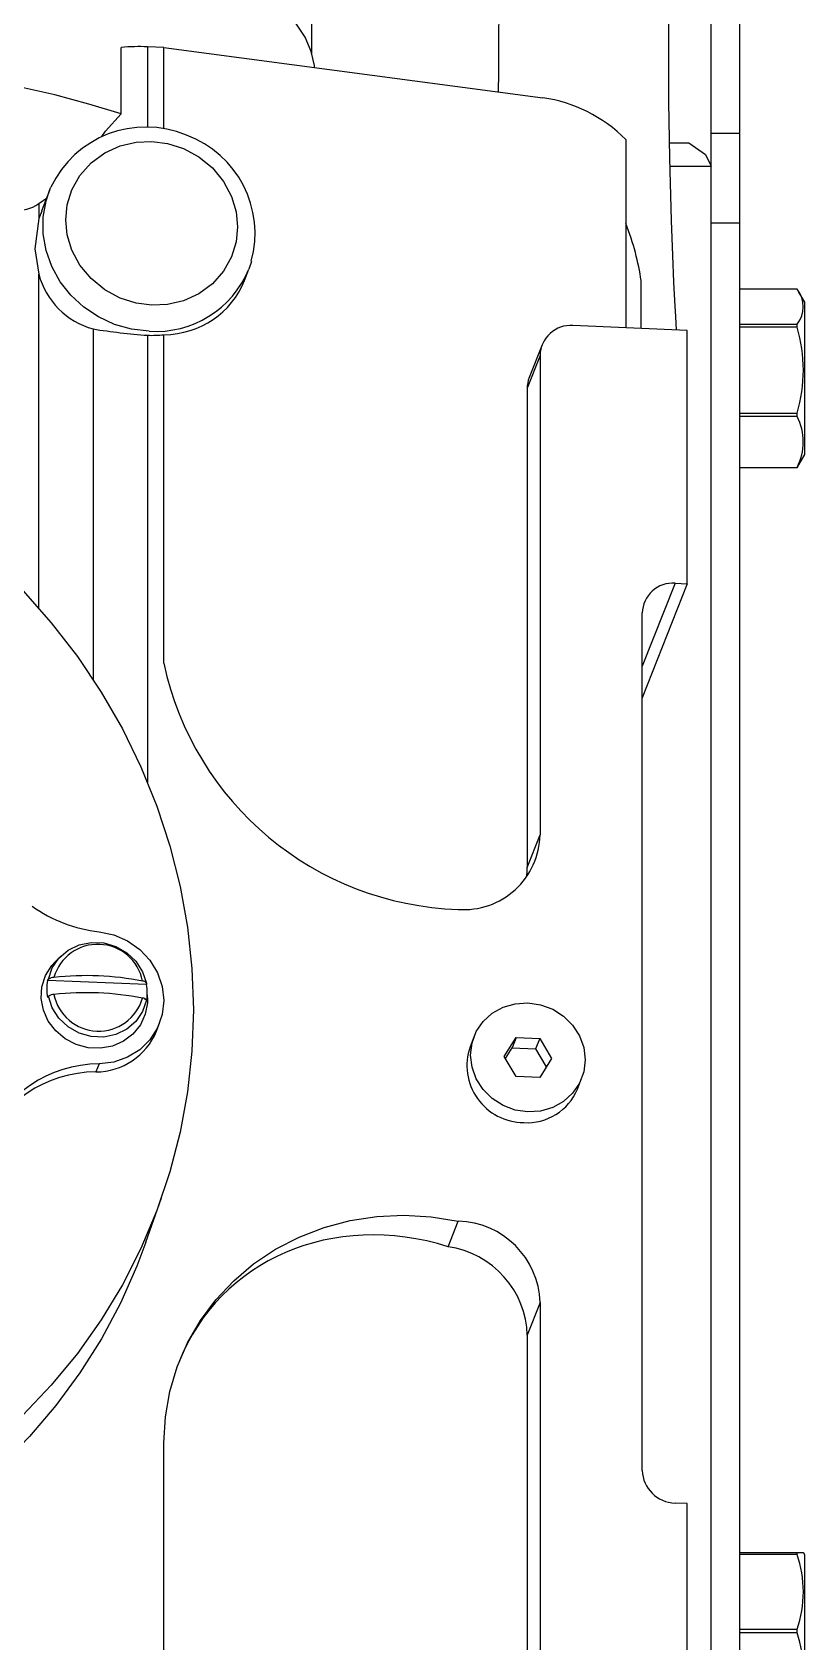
# Model space of a CAD drawing. Header units: feet. Extents: x 0.3 to 98.5, y -18.6 to 31.5.
# Drawn here: x 50.555 to 50.7327, y -6.8626 to -6.4922 of the extents above; entities that cross this region are included whole.
import ezdxf

# ---------------------------------------------------------------- set-up
doc = ezdxf.new("R2010")
doc.units = ezdxf.units.FT
doc.header["$MEASUREMENT"] = 0

msp = doc.modelspace()

# ---------------------------------------------------------------- linework, layer by layer
for p, q in [((50.61935684085834, -6.497069628165294), (50.61935684085834, -6.4544731587615)), ((50.71121568027947, -7.081257387901175), (50.71121568027947, -6.477800728890088)), ((50.71769445175288, -6.477800728890088), (50.71769445175288, -6.888551883923535)), ((50.5755022551642, -6.51093461864094), (50.5755022551642, -6.495686973303648)), ((50.58532196949305, -6.495686521925899), (50.58155971007064, -6.495530530662988)), ((50.58155971007064, -6.495530530662988), (50.58155971007064, -6.514112907380396)), ((50.58532196949305, -6.514433816835611), (50.58532196949305, -6.495686521925899)), ((50.58532196949305, -6.495686521925899), (50.6725240970421, -6.507280166625348)), ((50.69159953351357, -6.516861207062542), (50.69159953351357, -6.56018698503482)), ((50.70162785911347, -6.51762894742768), (50.70605881311006, -6.51762894742768)), ((50.71121568027947, -6.515397619020296), (50.71769445175288, -6.515397619020296)), ((50.70172105568128, -6.522966336946952), (50.71121568027947, -6.522966336946952)), ((50.55898222051207, -6.528631698401972), (50.5571367122679, -6.53331686863495)), ((50.55898222051207, -6.528631698401972), (50.55930756899434, -6.5278507890191)), ((50.55654304415084, -6.531616186523152), (50.5582886915366, -6.530392402254465)), ((50.55654304415084, -6.531616186523152), (50.55654304415084, -6.535016929742964)), ((50.55726549005249, -6.533372878288702), (50.55654304415084, -6.535016929742964)), ((50.71769445175288, -6.536119199958799), (50.71121568027947, -6.536119199958799)), ((50.60546549222211, -6.544944312040325), (50.60485845527359, -6.54670286969224)), ((50.55654304415084, -6.624669023593976), (50.55654304415084, -6.547827520481937)), ((50.60384118782567, -6.549285345551569), (50.60485845527359, -6.54670286969224)), ((50.69510539887388, -6.560332350232988), (50.69510539887388, -6.549324003037102)), ((50.73096017932738, -6.551307105307108), (50.71769445175288, -6.551307105307108)), ((50.73274733621604, -6.554326749142481), (50.73140938931429, -6.552009342710649)), ((50.73274733621604, -6.589369873338281), (50.73274733621604, -6.554326749142481)), ((50.70571421926055, -6.560772227913045), (50.67937842630366, -6.559680244509886)), ((50.71769445175288, -6.559361257003877), (50.73096017932738, -6.559361257003877)), ((50.73096017932738, -6.560047667435995), (50.73096017932738, -6.559361257003877)), ((50.56905137711073, -6.560450527828012), (50.56905137711073, -6.641146500799298)), ((50.58155971007064, -6.561902700613212), (50.58155971007064, -6.664776159080931)), ((50.58532196949305, -6.637400094223453), (50.58532196949305, -6.561781074434675)), ((50.70571421926055, -6.61907210480596), (50.70571421926055, -6.560772227913045)), ((50.73096017932738, -6.560047667435995), (50.71769445175288, -6.560047667435995)), ((50.67185387870863, -6.566543618576569), (50.66889066715459, -6.574066160846892)), ((50.67232051705174, -6.564075421788514), (50.66934131465027, -6.57163854349357)), ((50.67185387870863, -6.566543618576569), (50.67185387870863, -6.67686490192188)), ((50.66889066715459, -6.574066160846892), (50.66889066715459, -6.684387444192202)), ((50.71769445175288, -6.57981228729399), (50.73096017932738, -6.57981228729399)), ((50.73096017932738, -6.58058889996318), (50.71769445175288, -6.58058889996318)), ((50.73096017932738, -6.58058889996318), (50.73096017932738, -6.57981228729399)), ((50.73140938931429, -6.591687279770111), (50.73274733621604, -6.589369873338281)), ((50.71769445175288, -6.592299313499071), (50.73096017932738, -6.592299313499071)), ((50.73096017932738, -6.592389571798989), (50.71769445175288, -6.592389571798989)), ((50.73127719025884, -6.591610923617397), (50.73096017932738, -6.592389571798989)), ((50.73096017932738, -6.592389571798989), (50.73096017932738, -6.592299313499071)), ((50.7028925045686, -6.618955111718154), (50.69536797997371, -6.638057170851846)), ((50.70571421926055, -6.61907210480596), (50.69536797997371, -6.645337478521297)), ((50.7028925045686, -6.618955111718154), (50.70571421926055, -6.61907210480596)), ((50.69536797997371, -6.823141085330695), (50.69536797997371, -6.625818429721997)), ((50.66889066715459, -6.684387444192202), (50.67185387870863, -6.67686490192188)), ((50.56162734587812, -6.704767375299122), (50.5603306842279, -6.706053893887534)), ((50.55853669054758, -6.710373223891542), (50.55878245854498, -6.71008396550417)), ((50.58130051574143, -6.711317129517507), (50.55853669054758, -6.710373223891542)), ((50.55878245854498, -6.714008007912303), (50.55853669054758, -6.714297266299674)), ((50.58153648567914, -6.714407080468741), (50.58147702456684, -6.712877308085751)), ((50.58359433121703, -6.722071823980455), (50.58431558111141, -6.720240867637434)), ((50.65670197289217, -6.723217555836092), (50.65574034853324, -6.725658849647738)), ((50.66362293930974, -6.727857737794968), (50.66633809435245, -6.723485677094681)), ((50.66388645191525, -6.728303890200756), (50.66540051089001, -6.725865931409428)), ((50.66633809435245, -6.723485677094681), (50.66540051089001, -6.725865931409428)), ((50.66540051089001, -6.725865931409428), (50.67083084397557, -6.726091098468808)), ((50.66633809435245, -6.723485677094681), (50.67176845043815, -6.723710844154065)), ((50.67176845043815, -6.723710844154065), (50.67083084397557, -6.726091098468808)), ((50.67083084397557, -6.726091098468808), (50.67328250941289, -6.730242119197362)), ((50.67176845043815, -6.723710844154065), (50.674483628481, -6.728308015850892)), ((50.57040068608171, -6.729590522352355), (50.56967946493751, -6.731421478695381)), ((50.66633809435245, -6.732454909491796), (50.66362293930974, -6.727857737794968)), ((50.674483628481, -6.728308015850892), (50.67176845043815, -6.732680077988688)), ((50.67176845043815, -6.732680077988688), (50.66633809435245, -6.732454909491796)), ((50.68044294178947, -6.735389435558572), (50.6814046006486, -6.732948199247275)), ((50.58119737736303, -6.770576539194098), (50.5847782116801, -6.760368940439454)), ((50.6507235579673, -6.771664228758594), (50.65304260459662, -6.765777006514339)), ((50.67185387870863, -6.784495421873093), (50.66889066715459, -6.792017991456081)), ((50.67185387870863, -6.784495421873093), (50.67185387870863, -6.878672117666289)), ((50.66889066715459, -6.792017991456081), (50.66889066715459, -6.886194688686784)), ((50.58532196949305, -6.908270243312179), (50.58532196949305, -6.816784282162908)), ((50.70571421926055, -6.830745464974626), (50.7028925045686, -6.83062844601166)), ((50.70571421926055, -6.887251489063084), (50.70571421926055, -6.830745464974626)), ((50.71769445175288, -6.842041967988669), (50.73235430982144, -6.842041967988669)), ((50.73096017932738, -6.842466728826624), (50.71769445175288, -6.842466728826624)), ((50.73096017932738, -6.842466728826624), (50.73096017932738, -6.842041967988669)), ((50.73274733621604, -6.842583890102954), (50.73241444368781, -6.842007295277421)), ((50.73274733621604, -6.87762704448644), (50.73274733621604, -6.842583890102954)), ((50.71769445175288, -6.859680720831831), (50.73096017932738, -6.859680720831831)), ((50.73096017932738, -6.860530215195071), (50.73096017932738, -6.859680720831831)), ((50.73096017932738, -6.860530215195071), (50.71769445175288, -6.860530215195071))]:
    msp.add_line(p, q)
at = {"flags": 128}
for points in [[(50.61999507174691, -6.500296353762364), (50.61994774320856, -6.499865404449201), (50.61920405092743, -6.496584704710786), (50.61778663279149, -6.493327460802776), (50.61570179658916, -6.490108197313672), (50.61295889187737, -6.486941323831269), (50.60957016048076, -6.483840973941676), (50.60555071349135, -6.480820936228898), (50.60091850251853, -6.477894775025586), (50.59569426218863, -6.475075544348774), (50.58990128014357, -6.472375795087432), (50.58356542004088, -6.469807616690215), (50.57671501805322, -6.467382487664556), (50.56938064711688, -6.465111199388714), (50.56159510543168, -6.463003927987176), (50.55339307145891, -6.461070107829929), (50.5448112706723, -6.459318333781843), (50.53588798680514, -6.457756402890423), (50.52666309635038, -6.456391380511208), (50.51717776380882, -6.455229314243551), (50.5074743956888, -6.454275347493791), (50.49759632425437, -6.453533831600931), (50.48758761202399, -6.45300798802211)], [(50.70327292688643, -6.560671004296315), (50.70307810994946, -6.557695842731958), (50.70286068387472, -6.553928635404382), (50.70263891077352, -6.549711434647618), (50.7023546807918, -6.543565443576751), (50.70204733566922, -6.535473764276333), (50.70167448614755, -6.521180933818973), (50.70150408385933, -6.508205084198122), (50.70147090615719, -6.4966451232039), (50.70150261185037, -6.489236011874684)], [(50.5755022551642, -6.51093461864094), (50.56808424421825, -6.508689217022814), (50.56022027780522, -6.50660963779), (50.55194550588926, -6.504705263562158)], [(50.57104812852639, -6.516181805923134), (50.5719184768292, -6.514907946036852), (50.5755022551642, -6.51093461864094)], [(50.58252136892977, -6.554976819353184), (50.5789272750319, -6.554513370842017), (50.57525080613218, -6.553352887271503), (50.57171295332701, -6.55145840454143), (50.56855470058461, -6.548880958525247), (50.56598914420338, -6.545762862590029), (50.56415632628651, -6.542313173634509), (50.56309927434619, -6.538763505944841), (50.56276952133708, -6.535322465042006), (50.56309927434619, -6.531908835993685), (50.56415632628651, -6.528446827588104), (50.56598914420338, -6.525149116371038), (50.56855470058461, -6.522243753044444), (50.57171295332701, -6.51992821249898), (50.57525080613218, -6.51832711380642), (50.5789272750319, -6.517471545968673), (50.58252136892977, -6.517306117460761)], [(50.58252136892977, -6.517306117460761), (50.58611548582774, -6.517769622034772), (50.58979192022726, -6.518930048104933), (50.59332977878249, -6.520824530835005), (50.59648803152486, -6.523401976851188), (50.59905358215607, -6.526520072786404), (50.60088640582296, -6.529969761741929), (50.6019434577633, -6.533519485494436), (50.60227321077241, -6.53696047033443), (50.6019434577633, -6.540374155445592), (50.60088640582296, -6.543836165288687), (50.59905358215607, -6.547133875068239), (50.59648803152486, -6.550039182331995), (50.59332977878249, -6.552354722877455), (50.58979192022726, -6.553955821570021), (50.58611548582774, -6.554811389407762), (50.58252136892977, -6.554976819353184)], [(50.70605881311006, -6.51762894742768), (50.70988999820244, -6.520297613437139), (50.71121568027947, -6.522966336946952)], [(50.58192035226793, -6.560987223160451), (50.57789522999393, -6.560502298268435), (50.57397991613898, -6.559394433268512), (50.57028120610375, -6.557693976845593), (50.56689996700277, -6.555447160718845), (50.5639284466481, -6.552715421137593), (50.56144770903364, -6.549573190867834), (50.55952541482162, -6.546106208681946), (50.55821396983134, -6.54240902959353), (50.55754920253108, -6.538582479029392), (50.55754920253108, -6.534731004938399), (50.55821396983134, -6.530959615897844), (50.55898222051207, -6.528631698401972)], [(50.55654304415084, -6.535016929742964), (50.55561513224733, -6.542002438866286), (50.55654304415084, -6.547827520481937)], [(50.55286971477022, -6.620621431620593), (50.55941198388051, -6.628047498365614), (50.56542696327816, -6.635860827095113), (50.57088662729242, -6.64402490508664), (50.57576551476816, -6.652501697295948), (50.58004090156693, -6.661251640606991), (50.58369281206704, -6.670233987396506), (50.58670425491495, -6.6794068529718), (50.58906117127501, -6.688727459947247), (50.59075258433033, -6.698152340933001), (50.59177058778275, -6.707637584349028), (50.5921104608535, -6.717138933613187), (50.59177058778275, -6.726612081830522), (50.59075258433033, -6.736012887419594), (50.58906117127501, -6.745297519300854), (50.58670425491495, -6.754422658147861), (50.58369281206704, -6.763345799701652), (50.58004090156693, -6.77202529358347), (50.57576551476816, -6.780420728547087), (50.57088662729242, -6.788492908041198), (50.56542696327816, -6.796204221086647), (50.55941198388051, -6.803518694026758), (50.55286971477022, -6.810402272279044)], [(50.57040068608171, -6.699165255604418), (50.57377489288984, -6.699874558363506), (50.5769443697006, -6.701247886668328), (50.57976360037741, -6.703222116634278), (50.58210307688121, -6.705706702459688), (50.58385535980739, -6.708587367948304), (50.5849399946658, -6.711731972982536), (50.58530716315286, -6.714995997619358), (50.5849399946658, -6.71822956144559), (50.58385535980739, -6.721284188494108), (50.58210307688121, -6.724019544847392), (50.57976360037741, -6.726310105803162), (50.5769443697006, -6.728050578157394), (50.57377489288984, -6.729161042173152), (50.57040068608171, -6.729590522352355)], [(50.55878245854498, -6.71008396550417), (50.55965430760693, -6.707499566258123), (50.56118559943666, -6.705233591014647), (50.56327902619136, -6.703429989025787), (50.56580162406087, -6.702203436115232), (50.56859313381878, -6.701631757569647), (50.57147619563449, -6.701751292172938), (50.57426770539242, -6.702554470003987), (50.57679029751188, -6.70399025231432), (50.57888372426657, -6.705967421985681), (50.58041502759639, -6.708360392502907), (50.5812868709083, -6.711017076876866)], [(50.58153648567914, -6.714407080468741), (50.5815242208544, -6.715517094544257), (50.58103124160081, -6.71816281360141), (50.57990675899964, -6.72060201727532), (50.5782114186704, -6.722703298577864), (50.57603660016981, -6.724353340131119), (50.57349956971237, -6.725463183143093), (50.5707370861313, -6.725972976936628), (50.56789806958393, -6.725855249281848), (50.56513558600287, -6.725116389905176), (50.5625985497954, -6.723796130111188), (50.56042374279488, -6.721965738709107), (50.55872840246565, -6.719723897800174), (50.55760391986447, -6.717191382557745), (50.55711093486083, -6.714504800876627), (50.55727600111655, -6.711808950139039), (50.55809025782759, -6.709249192668125), (50.55950975747622, -6.706963437304134), (50.5603306842279, -6.706053893887534)], [(50.5812868709083, -6.711017076876866), (50.58128915942223, -6.711067038931272), (50.58130051574143, -6.711317129517507)], [(50.5812868709083, -6.714941119284996), (50.58041502759639, -6.717525573156379), (50.57888372426657, -6.719791549837362), (50.57679029751188, -6.721595092888363), (50.57426770539242, -6.722821703299273), (50.57147619563449, -6.723393381844852), (50.56859313381878, -6.723273789741212), (50.56580162406087, -6.722470613347669), (50.56327902619136, -6.721034887100179), (50.56118559943666, -6.719057720303836), (50.55965430760693, -6.716664746911595), (50.55878245854498, -6.714008007912303)], [(50.58130051574143, -6.715241173363145), (50.58128915942223, -6.714991081339404), (50.5812868709083, -6.714941119284996)], [(50.6690532723953, -6.740639788235052), (50.66612315229287, -6.740203468389176), (50.66333995708561, -6.739159355465175), (50.66084321137361, -6.737559839469755), (50.65875820842025, -6.735485121891561), (50.65718940911199, -6.733039193551683), (50.65621552567837, -6.7303447558852), (50.65588537591685, -6.727536885840102), (50.65621552567837, -6.724756427649522), (50.65718940911199, -6.72214269603726), (50.65875820842025, -6.719826928365414), (50.66084321137361, -6.717925098528077), (50.66333995708561, -6.716532608231509), (50.66612315229287, -6.715719316088842), (50.6690532723953, -6.715525968285823)], [(50.6690532723953, -6.715525968285823), (50.67198342124789, -6.715962286694193), (50.67476661645516, -6.717006399618194), (50.67726335641713, -6.718605914176106), (50.67934835937048, -6.720680633191808), (50.68091712992858, -6.723126561531691), (50.68189104211237, -6.725820999198172), (50.68222116312369, -6.728628869243266), (50.68189104211237, -6.731409383496688), (50.68091712992858, -6.734023057608598), (50.67934835937048, -6.736338825280447), (50.67726335641713, -6.73824065511778), (50.67476661645516, -6.739633145414347), (50.67198342124789, -6.740446438994526), (50.6690532723953, -6.740639788235052)], [(50.58532196949305, -6.816784282162908), (50.58566565483704, -6.810819121068789), (50.58669253059352, -6.804953909958641), (50.58839036068794, -6.799258934385692), (50.59073873824597, -6.793802404140527), (50.59370958009651, -6.788649718684104), (50.59726724177238, -6.783862560079735), (50.60136917301433, -6.779498299301975), (50.60596617652266, -6.77560921279432), (50.61100323021205, -6.772241898840687), (50.61641994146461, -6.769436714061952), (50.62215145563518, -6.767227228600152), (50.62812908280524, -6.765639948679285), (50.63428123503866, -6.764693837914885), (50.64053418538619, -6.764400284251341), (50.64681305114162, -6.764762790897501), (50.65304260459662, -6.765777006514339)], [(50.58119737736303, -6.770576539194098), (50.57910637712313, -6.776127594265182), (50.57532736209862, -6.784614815600525), (50.57094826766797, -6.792815715378898), (50.56598889695186, -6.800693274874741), (50.56047160608649, -6.808211974684149), (50.55442130422365, -6.815337817724988), (50.54786530402971, -6.822038730301839), (50.54083316643479, -6.828284418355134), (50.53335666038246, -6.834046708150709), (50.52546948682803, -6.839299602342676), (50.51720726723857, -6.844019390661572), (50.50860726759109, -6.848184766352583), (50.49970828337198, -6.851776964176373), (50.49055050732612, -6.854779763284119), (50.48117524770519, -6.857179602218194), (50.47162481326696, -6.85896565510013), (50.46194232352417, -6.860129840255697), (50.45217140974263, -6.860666930903042), (50.44235621494131, -6.86057452496504)]]:
    msp.add_lwpolyline(points, dxfattribs=at)
for centre, radius, start, end in [((52.98459685962754, -6.508910916811068), 2.322350089749792, 176.4416213746552, 179.9260620076393), ((50.57968418089354, -6.540260796379927), 0.04476956736798006, 87.59900730136633, 95.35981300667184), ((50.5811609508911, -6.538118643828367), 0.02412878929048866, 67.21493807405287, 154.7779837090504), ((50.58222009584418, -6.538471901543176), 0.02407005877525451, 344.5597205668018, 69.86596420868186), ((50.55177019307115, -6.524842410939867), 0.00828638411091796, 221.2197067524372, 305.1688089157934), ((50.57373154912576, -6.54330401679645), 0.01777376975598819, 194.744224064682, 254.7328952933466), ((50.58341845489545, -6.537833489528504), 0.02320214759827997, 266.2979912759142, 337.5259193909303), ((50.72606947552963, -6.555334182592999), 0.006335324736054059, 320.5314818088386, 39.46851819116101), ((50.6788637349178, -6.566672367611003), 0.007011040210988322, 85.79004163852926, 178.9477759849338), ((50.59062438729927, -6.429227320882921), 0.1329846790445659, 260.6641208847813, 266.0914987915943), ((50.58262054553401, -6.536467854770555), 0.02545695951665586, 267.6116926492177, 276.0915437028182), ((50.69823674145231, -6.569929976646238), 0.03418308917627666, 343.1959554420417, 16.80404455795819), ((50.7196821698635, -6.58644410744988), 0.01270735561762851, 332.5630030960028, 27.43699690399716), ((50.70237788218316, -6.625947288007096), 0.007011087394944912, 85.79067192955154, 178.9468902063079), ((50.6553016381103, -6.622513423147986), 0.07154555674171281, 192.0094252596139, 268.190597942558), ((50.6543291519352, -6.676542904272535), 0.01752768360019604, 265.7906507420777, 358.9473729918103), ((50.57382543569779, -6.667094139078758), 0.03225345711058503, 234.3630558861091, 263.9047038957239), ((50.57011612259795, -6.712542579858846), 0.01048424920836767, 11.19383683766, 164.0575290212809), ((50.56887912906127, -6.712335245095607), 0.01052689891399189, 169.258299257062, 190.7417007429378), ((50.56006523386058, -6.711826101056031), 0.002163461386979264, 90.79760509284348, 126.36519060768), ((50.56738201543976, -6.778482958115776), 0.069211156873731, 79.15783226267803, 96.09353356339955), ((50.58037536385473, -6.711576420159792), 0.001069440649858345, 31.53531322113598, 88.63069890048479), ((50.57095807722775, -6.71327915215908), 0.01052689891406187, 349.2582992570619, 10.74170074293805), ((50.56005569455246, -6.715721752666187), 0.002134960374116323, 90.55209828408579, 126.6106973791643), ((50.56738201543976, -6.782407000523905), 0.06921115687382871, 79.15783226267803, 96.09353356339955), ((50.57031992108963, -6.711551571383396), 0.01048425506000674, 191.1939693240931, 344.0573964714072), ((50.58041660885603, -6.715428781193689), 0.0009975773103869585, 29.26476506477813, 90.90124711481833), ((50.56964369396955, -6.71633884067594), 0.01508268152350581, 270.1358694519557, 337.6598933891539), ((50.66815467417039, -6.729947100712394), 0.01313410323314724, 160.9436764556541, 269.7250319636365), ((50.57051261626367, -6.75804580409771), 0.02845550133729655, 90.22537121066566, 157.7205821868324), ((50.56979138936943, -6.759876760440735), 0.02845550133729932, 90.22537121066566, 157.7205821868324), ((50.66889742919578, -6.730612250389971), 0.01249481157658138, 266.3024448776635, 337.521696645819), ((50.65254908483973, -6.785084475587039), 0.01931377746636761, 1.747750385094389, 88.5357808298623), ((50.70308996652168, -6.822905391394674), 0.007725578018428039, 181.7482644927815, 268.5353960795368), ((50.7062949497988, -6.851073724829227), 0.02612382152140115, 340.7634364038477, 19.23656359615228), ((50.70595536422978, -6.869137209760167), 0.02644467847305226, 341.0058421243099, 18.99415787568995)]:
    msp.add_arc(centre, radius, start, end)
for centre, major_axis, ratio, start_param, end_param in [((50.67252409129205, -6.535981630370623), (0.02214180828863197, -0.02153893503405849), 0.8743336139999999, 1.559758441205234, 2.275596501430304), ((50.67210923201443, -6.537034809662361), (-0.01700467830251524, 0.03292813487051341), 0.4897523761, 4.094448046321149, 4.489210922241028), ((50.5816885626057, -6.53825568585083), (0.01799021923451314, -0.01750038471517251), 0.874333614, 5.571648753504284, 6.633961009356852), ((50.67615750967951, -6.575032303295837), (0.005535452072156624, -0.00538473375851462), 0.8743336140000002, 3.492368355767417, 3.846392828225413), ((50.65072356371732, -6.681972124726309), (0.01383863018039429, -0.01346183439628655), 0.8743336140000002, 0.5795715255375312, 0.70480017463551), ((50.6407316530893, -6.824151058859188), (0.04220782205020519, -0.041058594908676), 0.8743336140000001, 2.094276727028817, 3.492368355767077), ((50.65072356371732, -6.789602651865071), (0.0138386301803943, -0.01346183439628792), 0.874333614, 0.704800174635462, 2.275596501430335)]:
    msp.add_ellipse(centre, major_axis=major_axis, ratio=ratio, start_param=start_param, end_param=end_param)

doc.saveas('drawing.dxf')
